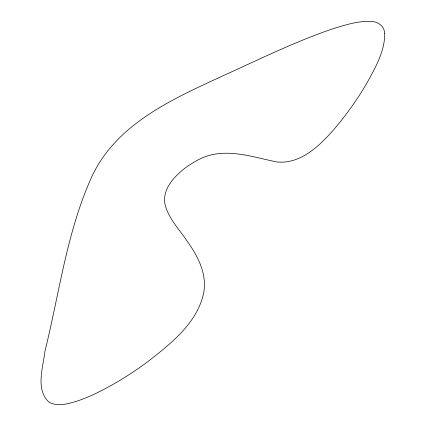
<?xml version="1.0" encoding="UTF-8"?>
<svg xmlns="http://www.w3.org/2000/svg" width="426" height="426" viewBox="0 0 426 426"><rect width="100%" height="100%" fill="white"/><g stroke="black" fill="none" stroke-linecap="round" stroke-linejoin="round"><path stroke-width="0.64" d="M384.763 33.718C384.673 52.483 374.438 69.284 365.673 85.243C355.603 102 344.144 117.949 331.146 132.571C317.317 147.875 298.988 164.34 276.762 161.944C249.641 156.433 220.86 145.554 194.874 161.742A83.331 83.331 0 0 0 184.799 168.291C174.298 176.513 163.057 188.329 164.718 202.76C167.535 217.537 178.76 228.576 186.801 240.701C197.739 255.749 207.382 274.099 203.612 293.29C196.988 323.414 170.794 343.622 147.801 361.679A354.219 354.219 0 0 1 120.558 379.992C106.745 388.251 92.442 395.86 77.186 401.106C68.24 403.704 57.803 407.075 49.027 402.197C35.177 389.502 43.148 367.388 44.911 351.386C59.139 294.158 66.392 234.561 90.259 180.203C113.902 124.765 172.077 99.263 223.336 75.636C259.865 59.07 295.974 41.237 334.043 28.388C346.657 24.591 359.72 20.326 373.059 21.641C379.369 22.258 384.561 27.275 384.763 33.718"/></g></svg>
